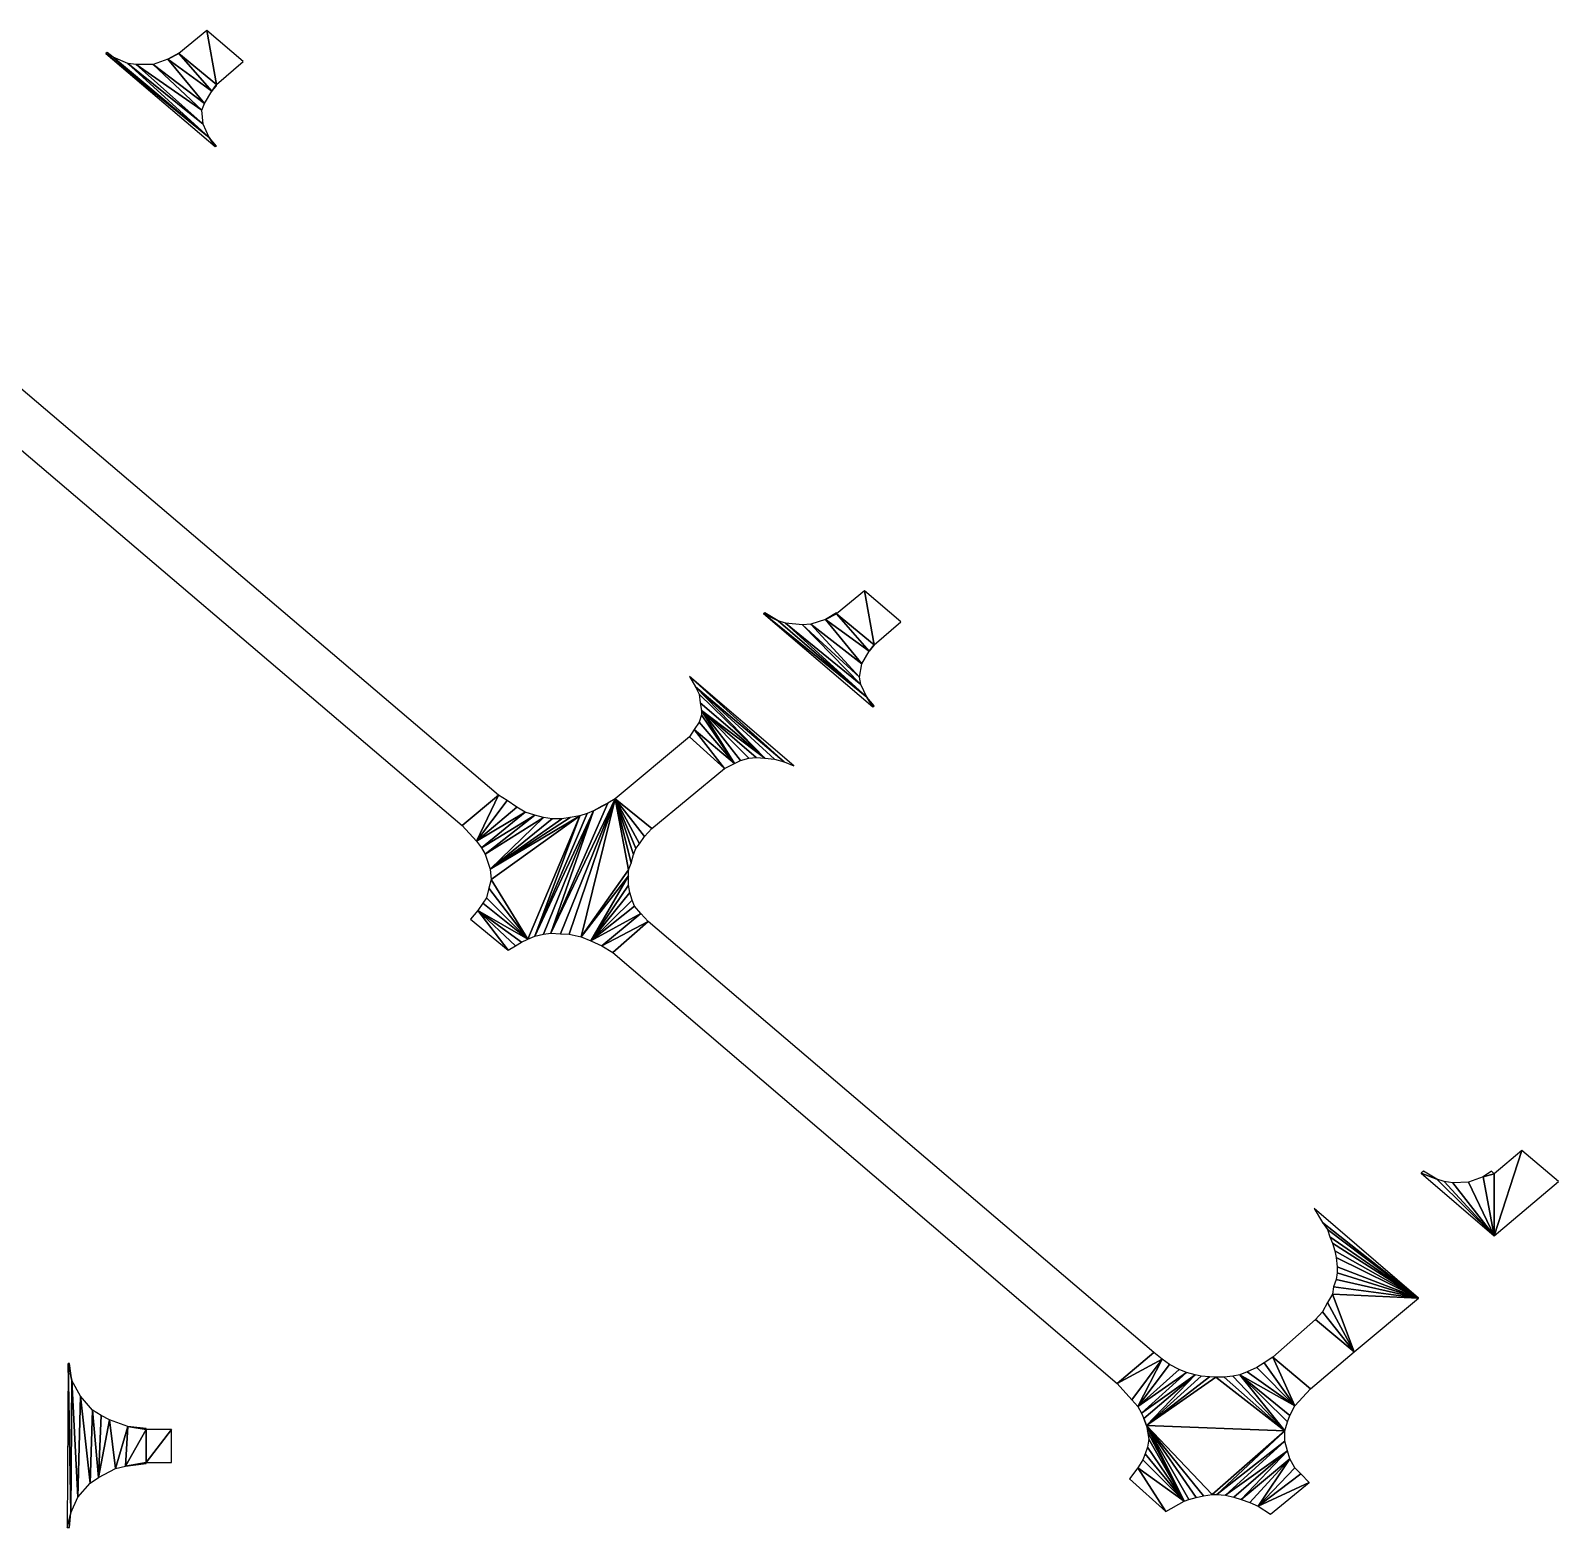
# Model space of a CAD drawing. Extents: x -35426929 to -35396731, y 11996534 to 12011444.
# Drawn here: x -35400230 to -35396731, y 12003243 to 12006672 of the extents above; entities that cross this region are included whole.
import ezdxf

# ---------------------------------------------------------------- set-up
doc = ezdxf.new("R2010")
doc.units = 0

msp = doc.modelspace()

# ---------------------------------------------------------------- linework, layer by layer
at = {"layer": 'mg_to_dxf', "color": 52}
for points in [[(-35399804.14, 12006548.19), (-35399804.14, 12006548.19), (-35399826.42, 12006672.08), (-35399890.45, 12006619.18)], [(-35399804.14, 12006548.19), (-35399804.14, 12006548.19), (-35399742.89, 12006601.09), (-35399826.42, 12006672.08)], [(-35400040.79, 12006610.83), (-35400040.79, 12006610.83), (-35400054.71, 12006621.97), (-35400057.5, 12006619.18)], [(-35399820.85, 12006427.08), (-35399820.85, 12006427.08), (-35400057.5, 12006619.18), (-35399806.93, 12006406.2)], [(-35400040.79, 12006610.83), (-35400040.79, 12006610.83), (-35400057.5, 12006619.18), (-35399820.85, 12006427.08)], [(-35400007.38, 12006596.91), (-35400007.38, 12006596.91), (-35400040.79, 12006610.83), (-35399820.85, 12006427.08)], [(-35399915.51, 12006606.65), (-35399915.51, 12006606.65), (-35399948.92, 12006594.13), (-35399831.99, 12006505.03)], [(-35399890.45, 12006619.18), (-35399890.45, 12006619.18), (-35399890.45, 12006620.57), (-35399915.51, 12006606.65)], [(-35399890.45, 12006619.18), (-35399890.45, 12006619.18), (-35399915.51, 12006606.65), (-35399815.28, 12006532.88)], [(-35399915.51, 12006606.65), (-35399915.51, 12006606.65), (-35399831.99, 12006505.03), (-35399815.28, 12006532.88)], [(-35399890.45, 12006619.18), (-35399890.45, 12006619.18), (-35399815.28, 12006532.88), (-35399804.14, 12006548.19)], [(-35400007.38, 12006596.91), (-35400007.38, 12006596.91), (-35399820.85, 12006427.08), (-35399834.77, 12006457.71)], [(-35399987.89, 12006594.13), (-35399987.89, 12006594.13), (-35400007.38, 12006596.91), (-35399834.77, 12006457.71)], [(-35399987.89, 12006594.13), (-35399987.89, 12006594.13), (-35399834.77, 12006457.71), (-35399837.55, 12006489.72)], [(-35399948.92, 12006594.13), (-35399948.92, 12006594.13), (-35399987.89, 12006594.13), (-35399837.55, 12006489.72)], [(-35399948.92, 12006594.13), (-35399948.92, 12006594.13), (-35399837.55, 12006489.72), (-35399831.99, 12006505.03)], [(-35399804.14, 12006548.19), (-35399804.14, 12006548.19), (-35399815.28, 12006532.88), (-35399804.14, 12006545.4)], [(-35399820.85, 12006427.08), (-35399820.85, 12006427.08), (-35399806.93, 12006406.2), (-35399804.14, 12006407.59)], [(-35400411.07, 12005846.6), (-35399241.76, 12004851.3), (-35399158.24, 12004920.9), (-35400330.33, 12005917.6)], [(-35398297.96, 12005264.73), (-35398297.96, 12005264.73), (-35398320.23, 12005388.62), (-35398384.27, 12005335.72)], [(-35398297.96, 12005264.73), (-35398297.96, 12005264.73), (-35398236.71, 12005317.63), (-35398320.23, 12005388.62)], [(-35398517.9, 12005320.41), (-35398517.9, 12005320.41), (-35398548.53, 12005338.51), (-35398551.31, 12005337.12)], [(-35398314.67, 12005145.02), (-35398314.67, 12005145.02), (-35398551.31, 12005337.12), (-35398300.75, 12005122.74)], [(-35398517.9, 12005320.41), (-35398517.9, 12005320.41), (-35398551.31, 12005337.12), (-35398314.67, 12005145.02)], [(-35398501.2, 12005314.84), (-35398501.2, 12005314.84), (-35398517.9, 12005320.41), (-35398314.67, 12005145.02)], [(-35398501.2, 12005314.84), (-35398501.2, 12005314.84), (-35398314.67, 12005145.02), (-35398328.59, 12005174.25)], [(-35398462.22, 12005310.67), (-35398462.22, 12005310.67), (-35398501.2, 12005314.84), (-35398328.59, 12005174.25)], [(-35398442.73, 12005312.06), (-35398442.73, 12005312.06), (-35398462.22, 12005310.67), (-35398331.37, 12005190.95)], [(-35398462.22, 12005310.67), (-35398462.22, 12005310.67), (-35398328.59, 12005174.25), (-35398331.37, 12005190.95)], [(-35398409.32, 12005323.2), (-35398409.32, 12005323.2), (-35398442.73, 12005312.06), (-35398325.8, 12005221.58)], [(-35398442.73, 12005312.06), (-35398442.73, 12005312.06), (-35398331.37, 12005190.95), (-35398325.8, 12005221.58)], [(-35398384.27, 12005335.72), (-35398384.27, 12005335.72), (-35398384.27, 12005338.51), (-35398409.32, 12005323.2)], [(-35398384.27, 12005335.72), (-35398384.27, 12005335.72), (-35398409.32, 12005323.2), (-35398309.1, 12005250.81)], [(-35398409.32, 12005323.2), (-35398409.32, 12005323.2), (-35398325.8, 12005221.58), (-35398309.1, 12005250.81)], [(-35398384.27, 12005335.72), (-35398384.27, 12005335.72), (-35398309.1, 12005250.81), (-35398297.96, 12005264.73)], [(-35398297.96, 12005264.73), (-35398297.96, 12005264.73), (-35398309.1, 12005250.81), (-35398297.96, 12005263.34)], [(-35398503.98, 12004997.46), (-35398503.98, 12004997.46), (-35398721.14, 12005192.34), (-35398707.22, 12005168.68)], [(-35398503.98, 12004997.46), (-35398503.98, 12004997.46), (-35398481.71, 12004987.72), (-35398721.14, 12005192.34)], [(-35398707.22, 12005168.68), (-35398707.22, 12005168.68), (-35398548.53, 12005005.81), (-35398526.25, 12005003.03)], [(-35398707.22, 12005168.68), (-35398707.22, 12005168.68), (-35398698.87, 12005151.98), (-35398548.53, 12005005.81)], [(-35398503.98, 12004997.46), (-35398503.98, 12004997.46), (-35398707.22, 12005168.68), (-35398526.25, 12005003.03)], [(-35398698.87, 12005151.98), (-35398698.87, 12005151.98), (-35398696.08, 12005132.49), (-35398548.53, 12005005.81)], [(-35398314.67, 12005145.02), (-35398314.67, 12005145.02), (-35398300.75, 12005122.74), (-35398297.96, 12005125.53)], [(-35398693.3, 12005104.65), (-35398693.3, 12005104.65), (-35398698.87, 12005087.94), (-35398618.13, 12004993.28)], [(-35398548.53, 12005005.81), (-35398548.53, 12005005.81), (-35398696.08, 12005132.49), (-35398693.3, 12005114.39)], [(-35398693.3, 12005114.39), (-35398693.3, 12005114.39), (-35398618.13, 12004993.28), (-35398604.21, 12005000.24)], [(-35398693.3, 12005114.39), (-35398693.3, 12005114.39), (-35398604.21, 12005000.24), (-35398584.72, 12005005.81)], [(-35398693.3, 12005114.39), (-35398693.3, 12005114.39), (-35398584.72, 12005005.81), (-35398568.02, 12005007.2)], [(-35398693.3, 12005114.39), (-35398693.3, 12005114.39), (-35398693.3, 12005104.65), (-35398618.13, 12004993.28)], [(-35398548.53, 12005005.81), (-35398548.53, 12005005.81), (-35398693.3, 12005114.39), (-35398568.02, 12005007.2)], [(-35398710, 12005071.24), (-35398710, 12005071.24), (-35398721.14, 12005054.53), (-35398640.4, 12004982.15)], [(-35398698.87, 12005087.94), (-35398698.87, 12005087.94), (-35398710, 12005071.24), (-35398618.13, 12004993.28)], [(-35398710, 12005071.24), (-35398710, 12005071.24), (-35398640.4, 12004982.15), (-35398618.13, 12004993.28)], [(-35398807.45, 12004844.34), (-35398640.4, 12004982.15), (-35398721.14, 12005054.53), (-35398890.97, 12004912.55)], [(-35399208.35, 12004815.1), (-35399208.35, 12004815.1), (-35399158.24, 12004920.9), (-35399241.76, 12004851.3)], [(-35399208.35, 12004815.1), (-35399208.35, 12004815.1), (-35399138.75, 12004908.37), (-35399158.24, 12004920.9)], [(-35399116.48, 12004893.06), (-35399116.48, 12004893.06), (-35399138.75, 12004908.37), (-35399208.35, 12004815.1)], [(-35399096.99, 12004881.92), (-35399096.99, 12004881.92), (-35399116.48, 12004893.06), (-35399208.35, 12004815.1)], [(-35398890.97, 12004912.55), (-35398890.97, 12004912.55), (-35399038.52, 12004604.91), (-35399016.25, 12004603.51)], [(-35398890.97, 12004912.55), (-35398890.97, 12004912.55), (-35398907.67, 12004902.8), (-35399038.52, 12004604.91)], [(-35398907.67, 12004902.8), (-35398907.67, 12004902.8), (-35398941.08, 12004884.7), (-35399038.52, 12004604.91)], [(-35398890.97, 12004912.55), (-35398890.97, 12004912.55), (-35399016.25, 12004603.51), (-35398996.76, 12004602.12)], [(-35398890.97, 12004912.55), (-35398890.97, 12004912.55), (-35398996.76, 12004602.12), (-35398968.92, 12004596.55)], [(-35398890.97, 12004912.55), (-35398890.97, 12004912.55), (-35398968.92, 12004596.55), (-35398860.34, 12004749.68)], [(-35398907.67, 12004902.8), (-35398907.67, 12004902.8), (-35398921.59, 12004895.84), (-35398941.08, 12004884.7)], [(-35398890.97, 12004912.55), (-35398890.97, 12004912.55), (-35398854.78, 12004764.99), (-35398849.21, 12004784.48)], [(-35398890.97, 12004912.55), (-35398890.97, 12004912.55), (-35398860.34, 12004749.68), (-35398854.78, 12004764.99)], [(-35398890.97, 12004912.55), (-35398890.97, 12004912.55), (-35398835.29, 12004809.53), (-35398824.15, 12004826.24)], [(-35398890.97, 12004912.55), (-35398890.97, 12004912.55), (-35398849.21, 12004784.48), (-35398843.64, 12004798.4)], [(-35398824.15, 12004826.24), (-35398824.15, 12004826.24), (-35398807.45, 12004844.34), (-35398890.97, 12004912.55)], [(-35398835.29, 12004809.53), (-35398835.29, 12004809.53), (-35398890.97, 12004912.55), (-35398843.64, 12004798.4)], [(-35399096.99, 12004881.92), (-35399096.99, 12004881.92), (-35399208.35, 12004815.1), (-35399197.22, 12004799.79)], [(-35399074.72, 12004874.96), (-35399074.72, 12004874.96), (-35399096.99, 12004881.92), (-35399197.22, 12004799.79)], [(-35399188.86, 12004785.87), (-35399188.86, 12004785.87), (-35399074.72, 12004874.96), (-35399197.22, 12004799.79)], [(-35399055.23, 12004869.39), (-35399055.23, 12004869.39), (-35399074.72, 12004874.96), (-35399188.86, 12004785.87)], [(-35399055.23, 12004869.39), (-35399055.23, 12004869.39), (-35399188.86, 12004785.87), (-35399177.73, 12004751.07)], [(-35399174.94, 12004727.4), (-35399174.94, 12004727.4), (-35398971.71, 12004873.57), (-35399177.73, 12004751.07)], [(-35398971.71, 12004873.57), (-35398971.71, 12004873.57), (-35398993.98, 12004869.39), (-35399177.73, 12004751.07)], [(-35399035.74, 12004866.61), (-35399035.74, 12004866.61), (-35399055.23, 12004869.39), (-35399177.73, 12004751.07)], [(-35398993.98, 12004869.39), (-35398993.98, 12004869.39), (-35399013.47, 12004866.61), (-35399177.73, 12004751.07)], [(-35399013.47, 12004866.61), (-35399013.47, 12004866.61), (-35399035.74, 12004866.61), (-35399177.73, 12004751.07)], [(-35399091.42, 12004590.98), (-35399091.42, 12004590.98), (-35398971.71, 12004873.57), (-35399174.94, 12004727.4)], [(-35399074.72, 12004597.94), (-35399074.72, 12004597.94), (-35398971.71, 12004873.57), (-35399091.42, 12004590.98)], [(-35398941.08, 12004884.7), (-35398941.08, 12004884.7), (-35399074.72, 12004597.94), (-35399055.23, 12004602.12)], [(-35398941.08, 12004884.7), (-35398941.08, 12004884.7), (-35398955, 12004879.14), (-35399074.72, 12004597.94)], [(-35398955, 12004879.14), (-35398955, 12004879.14), (-35398971.71, 12004873.57), (-35399074.72, 12004597.94)], [(-35399038.52, 12004604.91), (-35399038.52, 12004604.91), (-35398941.08, 12004884.7), (-35399055.23, 12004602.12)], [(-35398860.34, 12004749.68), (-35398860.34, 12004749.68), (-35398968.92, 12004596.55), (-35398860.34, 12004735.76)], [(-35399091.42, 12004590.98), (-35399091.42, 12004590.98), (-35399174.94, 12004727.4), (-35399180.51, 12004707.92)], [(-35398860.34, 12004735.76), (-35398860.34, 12004735.76), (-35398968.92, 12004596.55), (-35398946.65, 12004586.81)], [(-35398860.34, 12004735.76), (-35398860.34, 12004735.76), (-35398946.65, 12004586.81), (-35398860.34, 12004714.88)], [(-35398946.65, 12004586.81), (-35398946.65, 12004586.81), (-35398857.56, 12004698.17), (-35398860.34, 12004714.88)], [(-35399091.42, 12004590.98), (-35399091.42, 12004590.98), (-35399186.08, 12004685.64), (-35399194.43, 12004673.11)], [(-35399091.42, 12004590.98), (-35399091.42, 12004590.98), (-35399180.51, 12004707.92), (-35399186.08, 12004685.64)], [(-35398946.65, 12004586.81), (-35398946.65, 12004586.81), (-35398851.99, 12004680.08), (-35398857.56, 12004698.17)], [(-35398946.65, 12004586.81), (-35398946.65, 12004586.81), (-35398846.42, 12004666.15), (-35398851.99, 12004680.08)], [(-35399205.57, 12004656.41), (-35399205.57, 12004656.41), (-35399222.27, 12004636.92), (-35399135.97, 12004565.93)], [(-35399091.42, 12004590.98), (-35399091.42, 12004590.98), (-35399194.43, 12004673.11), (-35399205.57, 12004656.41)], [(-35399105.34, 12004584.02), (-35399105.34, 12004584.02), (-35399205.57, 12004656.41), (-35399119.26, 12004575.67)], [(-35399205.57, 12004656.41), (-35399205.57, 12004656.41), (-35399135.97, 12004565.93), (-35399119.26, 12004575.67)], [(-35399091.42, 12004590.98), (-35399091.42, 12004590.98), (-35399205.57, 12004656.41), (-35399105.34, 12004584.02)], [(-35398946.65, 12004586.81), (-35398946.65, 12004586.81), (-35398832.5, 12004649.45), (-35398846.42, 12004666.15)], [(-35398946.65, 12004586.81), (-35398946.65, 12004586.81), (-35398921.59, 12004575.67), (-35398832.5, 12004649.45)], [(-35398921.59, 12004575.67), (-35398921.59, 12004575.67), (-35398815.8, 12004631.35), (-35398832.5, 12004649.45)], [(-35398921.59, 12004575.67), (-35398921.59, 12004575.67), (-35398896.54, 12004560.36), (-35398815.8, 12004631.35)], [(-35398896.54, 12004560.36), (-35397741.15, 12003573.41), (-35397657.62, 12003644.4), (-35398815.8, 12004631.35)], [(-35396878.08, 12003911.67), (-35396878.08, 12003911.67), (-35396814.05, 12004106.56), (-35396878.08, 12004053.66)], [(-35396878.08, 12003911.67), (-35396878.08, 12003911.67), (-35396730.53, 12004035.56), (-35396814.05, 12004106.56)], [(-35397008.94, 12004041.13), (-35397008.94, 12004041.13), (-35397039.56, 12004059.23), (-35397045.13, 12004055.05)], [(-35397008.94, 12004041.13), (-35397008.94, 12004041.13), (-35397045.13, 12004055.05), (-35396878.08, 12003911.67)], [(-35396878.08, 12004053.66), (-35396878.08, 12004053.66), (-35396883.65, 12004059.23), (-35396903.14, 12004046.7)], [(-35396878.08, 12003911.67), (-35396878.08, 12003911.67), (-35396878.08, 12004053.66), (-35396903.14, 12004046.7)], [(-35397008.94, 12004041.13), (-35397008.94, 12004041.13), (-35396878.08, 12003911.67), (-35396992.23, 12004035.56)], [(-35396878.08, 12003911.67), (-35396878.08, 12003911.67), (-35396972.74, 12004032.78), (-35396992.23, 12004035.56)], [(-35396878.08, 12003911.67), (-35396878.08, 12003911.67), (-35396936.55, 12004034.17), (-35396972.74, 12004032.78)], [(-35396878.08, 12003911.67), (-35396878.08, 12003911.67), (-35396903.14, 12004046.7), (-35396936.55, 12004034.17)], [(-35397050.7, 12003768.29), (-35397050.7, 12003768.29), (-35397290.13, 12003974.31), (-35397270.64, 12003942.3)], [(-35397050.7, 12003768.29), (-35397050.7, 12003768.29), (-35397270.64, 12003942.3), (-35397259.5, 12003925.59)], [(-35397050.7, 12003768.29), (-35397050.7, 12003768.29), (-35397259.5, 12003925.59), (-35397253.93, 12003908.89)], [(-35397050.7, 12003768.29), (-35397050.7, 12003768.29), (-35397253.93, 12003908.89), (-35397248.37, 12003894.97)], [(-35397050.7, 12003768.29), (-35397050.7, 12003768.29), (-35397248.37, 12003894.97), (-35397242.8, 12003876.87)], [(-35397240.01, 12003861.56), (-35397240.01, 12003861.56), (-35397050.7, 12003768.29), (-35397242.8, 12003876.87)], [(-35397237.23, 12003840.68), (-35397237.23, 12003840.68), (-35397050.7, 12003768.29), (-35397240.01, 12003861.56)], [(-35397237.23, 12003826.76), (-35397237.23, 12003826.76), (-35397050.7, 12003768.29), (-35397237.23, 12003840.68)], [(-35397245.58, 12003794.74), (-35397245.58, 12003794.74), (-35397050.7, 12003768.29), (-35397240.01, 12003811.44)], [(-35397240.01, 12003811.44), (-35397240.01, 12003811.44), (-35397050.7, 12003768.29), (-35397237.23, 12003826.76)], [(-35397259.5, 12003758.55), (-35397259.5, 12003758.55), (-35397198.25, 12003645.79), (-35397248.37, 12003778.04)], [(-35397248.37, 12003778.04), (-35397248.37, 12003778.04), (-35397050.7, 12003768.29), (-35397245.58, 12003794.74)], [(-35397198.25, 12003645.79), (-35397198.25, 12003645.79), (-35397050.7, 12003768.29), (-35397248.37, 12003778.04)], [(-35397270.64, 12003737.67), (-35397270.64, 12003737.67), (-35397287.34, 12003719.57), (-35397198.25, 12003645.79)], [(-35397198.25, 12003645.79), (-35397198.25, 12003645.79), (-35397259.5, 12003758.55), (-35397270.64, 12003737.67)], [(-35397298.48, 12003560.88), (-35397198.25, 12003645.79), (-35397287.34, 12003719.57), (-35397384.79, 12003633.26)], [(-35397638.14, 12003629.09), (-35397638.14, 12003629.09), (-35397657.62, 12003644.4), (-35397741.15, 12003573.41)], [(-35397334.67, 12003521.9), (-35397334.67, 12003521.9), (-35397384.79, 12003633.26), (-35397404.27, 12003620.74)], [(-35397334.67, 12003521.9), (-35397334.67, 12003521.9), (-35397298.48, 12003560.88), (-35397384.79, 12003633.26)], [(-35400138.23, 12003276.9), (-35400138.23, 12003276.9), (-35400143.8, 12003619.34), (-35400146.59, 12003243.49)], [(-35400135.45, 12003580.37), (-35400135.45, 12003580.37), (-35400143.8, 12003619.34), (-35400138.23, 12003276.9)], [(-35400135.45, 12003580.37), (-35400135.45, 12003580.37), (-35400141.02, 12003619.34), (-35400143.8, 12003619.34)], [(-35397638.14, 12003629.09), (-35397638.14, 12003629.09), (-35397741.15, 12003573.41), (-35397707.74, 12003535.82)], [(-35397693.82, 12003520.51), (-35397693.82, 12003520.51), (-35397638.14, 12003629.09), (-35397707.74, 12003535.82)], [(-35397621.43, 12003616.56), (-35397621.43, 12003616.56), (-35397638.14, 12003629.09), (-35397693.82, 12003520.51)], [(-35397599.16, 12003605.42), (-35397599.16, 12003605.42), (-35397621.43, 12003616.56), (-35397693.82, 12003520.51)], [(-35397599.16, 12003605.42), (-35397599.16, 12003605.42), (-35397693.82, 12003520.51), (-35397582.45, 12003598.46)], [(-35397693.82, 12003520.51), (-35397693.82, 12003520.51), (-35397685.46, 12003505.2), (-35397582.45, 12003598.46)], [(-35397562.97, 12003592.89), (-35397562.97, 12003592.89), (-35397582.45, 12003598.46), (-35397685.46, 12003505.2)], [(-35397459.96, 12003592.89), (-35397459.96, 12003592.89), (-35397334.67, 12003521.9), (-35397443.25, 12003599.85)], [(-35397443.25, 12003599.85), (-35397443.25, 12003599.85), (-35397334.67, 12003521.9), (-35397420.98, 12003609.6)], [(-35397420.98, 12003609.6), (-35397420.98, 12003609.6), (-35397334.67, 12003521.9), (-35397404.27, 12003620.74)], [(-35400121.53, 12003313.1), (-35400121.53, 12003313.1), (-35400135.45, 12003580.37), (-35400138.23, 12003276.9)], [(-35400115.96, 12003544.17), (-35400115.96, 12003544.17), (-35400135.45, 12003580.37), (-35400121.53, 12003313.1)], [(-35397562.97, 12003592.89), (-35397562.97, 12003592.89), (-35397685.46, 12003505.2), (-35397679.9, 12003492.67)], [(-35397679.9, 12003492.67), (-35397679.9, 12003492.67), (-35397674.33, 12003477.36), (-35397562.97, 12003592.89)], [(-35397549.05, 12003590.11), (-35397549.05, 12003590.11), (-35397562.97, 12003592.89), (-35397674.33, 12003477.36)], [(-35397674.33, 12003477.36), (-35397674.33, 12003477.36), (-35397529.56, 12003588.72), (-35397549.05, 12003590.11)], [(-35397674.33, 12003477.36), (-35397674.33, 12003477.36), (-35397515.64, 12003587.33), (-35397529.56, 12003588.72)], [(-35397674.33, 12003477.36), (-35397674.33, 12003477.36), (-35397356.94, 12003464.83), (-35397515.64, 12003587.33)], [(-35397515.64, 12003587.33), (-35397515.64, 12003587.33), (-35397356.94, 12003464.83), (-35397496.15, 12003587.33)], [(-35397496.15, 12003587.33), (-35397496.15, 12003587.33), (-35397356.94, 12003464.83), (-35397476.66, 12003590.11)], [(-35397476.66, 12003590.11), (-35397476.66, 12003590.11), (-35397356.94, 12003464.83), (-35397459.96, 12003592.89)], [(-35397459.96, 12003592.89), (-35397459.96, 12003592.89), (-35397356.94, 12003464.83), (-35397351.38, 12003485.71)], [(-35397459.96, 12003592.89), (-35397459.96, 12003592.89), (-35397351.38, 12003485.71), (-35397345.81, 12003499.63)], [(-35397459.96, 12003592.89), (-35397459.96, 12003592.89), (-35397345.81, 12003499.63), (-35397334.67, 12003521.9)], [(-35400093.69, 12003345.11), (-35400093.69, 12003345.11), (-35400115.96, 12003544.17), (-35400121.53, 12003313.1)], [(-35400088.12, 12003512.16), (-35400088.12, 12003512.16), (-35400115.96, 12003544.17), (-35400093.69, 12003345.11)], [(-35400074.2, 12003357.64), (-35400074.2, 12003357.64), (-35400088.12, 12003512.16), (-35400093.69, 12003345.11)], [(-35400068.63, 12003499.63), (-35400068.63, 12003499.63), (-35400088.12, 12003512.16), (-35400074.2, 12003357.64)], [(-35400049.14, 12003489.88), (-35400049.14, 12003489.88), (-35400068.63, 12003499.63), (-35400074.2, 12003357.64)], [(-35400049.14, 12003489.88), (-35400049.14, 12003489.88), (-35400074.2, 12003357.64), (-35400035.22, 12003378.52)], [(-35400007.38, 12003474.57), (-35400007.38, 12003474.57), (-35400049.14, 12003489.88), (-35400035.22, 12003378.52)], [(-35397674.33, 12003477.36), (-35397674.33, 12003477.36), (-35397679.9, 12003492.67)], [(-35400007.38, 12003474.57), (-35400007.38, 12003474.57), (-35400035.22, 12003378.52), (-35400012.95, 12003384.09)], [(-35399965.62, 12003467.61), (-35399965.62, 12003467.61), (-35400007.38, 12003474.57), (-35400012.95, 12003384.09)], [(-35399965.62, 12003467.61), (-35399965.62, 12003467.61), (-35400012.95, 12003384.09), (-35399965.62, 12003392.44)], [(-35399965.62, 12003467.61), (-35399965.62, 12003467.61), (-35399965.62, 12003470.4), (-35400007.38, 12003474.57)], [(-35399965.62, 12003392.44), (-35399965.62, 12003392.44), (-35399907.16, 12003467.61), (-35399965.62, 12003467.61)], [(-35399965.62, 12003392.44), (-35399965.62, 12003392.44), (-35399907.16, 12003392.44), (-35399907.16, 12003467.61)], [(-35397560.18, 12003311.7), (-35397560.18, 12003311.7), (-35397674.33, 12003477.36), (-35397576.89, 12003307.53)], [(-35397543.48, 12003315.88), (-35397543.48, 12003315.88), (-35397674.33, 12003477.36), (-35397560.18, 12003311.7)], [(-35397576.89, 12003307.53), (-35397576.89, 12003307.53), (-35397674.33, 12003477.36), (-35397588.02, 12003303.35)], [(-35397674.33, 12003477.36), (-35397674.33, 12003477.36), (-35397671.54, 12003463.44), (-35397588.02, 12003303.35)], [(-35397356.94, 12003464.83), (-35397356.94, 12003464.83), (-35397674.33, 12003477.36), (-35397523.99, 12003318.66)], [(-35397523.99, 12003318.66), (-35397523.99, 12003318.66), (-35397674.33, 12003477.36), (-35397543.48, 12003315.88)], [(-35397671.54, 12003463.44), (-35397671.54, 12003463.44), (-35397668.76, 12003445.34), (-35397588.02, 12003303.35)], [(-35397512.85, 12003318.66), (-35397512.85, 12003318.66), (-35397356.94, 12003464.83), (-35397523.99, 12003318.66)], [(-35397356.94, 12003441.16), (-35397356.94, 12003441.16), (-35397356.94, 12003464.83), (-35397512.85, 12003318.66)], [(-35397671.54, 12003427.24), (-35397671.54, 12003427.24), (-35397677.11, 12003411.93), (-35397588.02, 12003303.35)], [(-35397668.76, 12003445.34), (-35397668.76, 12003445.34), (-35397671.54, 12003427.24), (-35397588.02, 12003303.35)], [(-35397493.36, 12003317.27), (-35397493.36, 12003317.27), (-35397356.94, 12003441.16), (-35397512.85, 12003318.66)], [(-35397351.38, 12003418.89), (-35397351.38, 12003418.89), (-35397356.94, 12003441.16), (-35397493.36, 12003317.27)], [(-35400012.95, 12003384.09), (-35400012.95, 12003384.09), (-35399965.62, 12003389.66), (-35399965.62, 12003392.44)], [(-35397682.68, 12003398.01), (-35397682.68, 12003398.01), (-35397693.82, 12003379.91), (-35397588.02, 12003303.35)], [(-35397677.11, 12003411.93), (-35397677.11, 12003411.93), (-35397682.68, 12003398.01), (-35397588.02, 12003303.35)], [(-35397473.88, 12003313.1), (-35397473.88, 12003313.1), (-35397351.38, 12003418.89), (-35397493.36, 12003317.27)], [(-35397457.17, 12003307.53), (-35397457.17, 12003307.53), (-35397351.38, 12003418.89), (-35397473.88, 12003313.1)], [(-35397345.81, 12003400.79), (-35397345.81, 12003400.79), (-35397351.38, 12003418.89), (-35397457.17, 12003307.53)], [(-35397345.81, 12003400.79), (-35397345.81, 12003400.79), (-35397457.17, 12003307.53), (-35397437.68, 12003300.57)], [(-35397345.81, 12003400.79), (-35397345.81, 12003400.79), (-35397437.68, 12003300.57), (-35397418.19, 12003292.21)], [(-35397345.81, 12003400.79), (-35397345.81, 12003400.79), (-35397418.19, 12003292.21), (-35397334.67, 12003379.91)], [(-35397693.82, 12003379.91), (-35397693.82, 12003379.91), (-35397713.31, 12003354.86), (-35397629.78, 12003279.69)], [(-35397693.82, 12003379.91), (-35397693.82, 12003379.91), (-35397629.78, 12003279.69), (-35397588.02, 12003303.35)], [(-35397334.67, 12003379.91), (-35397334.67, 12003379.91), (-35397418.19, 12003292.21), (-35397320.75, 12003365.99)], [(-35397418.19, 12003292.21), (-35397418.19, 12003292.21), (-35397301.26, 12003346.5), (-35397320.75, 12003365.99)], [(-35397418.19, 12003292.21), (-35397418.19, 12003292.21), (-35397390.35, 12003274.12), (-35397301.26, 12003346.5)], [(-35400138.23, 12003276.9), (-35400138.23, 12003276.9), (-35400146.59, 12003243.49), (-35400141.02, 12003243.49)]]:
    msp.add_3dface(points, dxfattribs=at)

doc.saveas('drawing.dxf')
